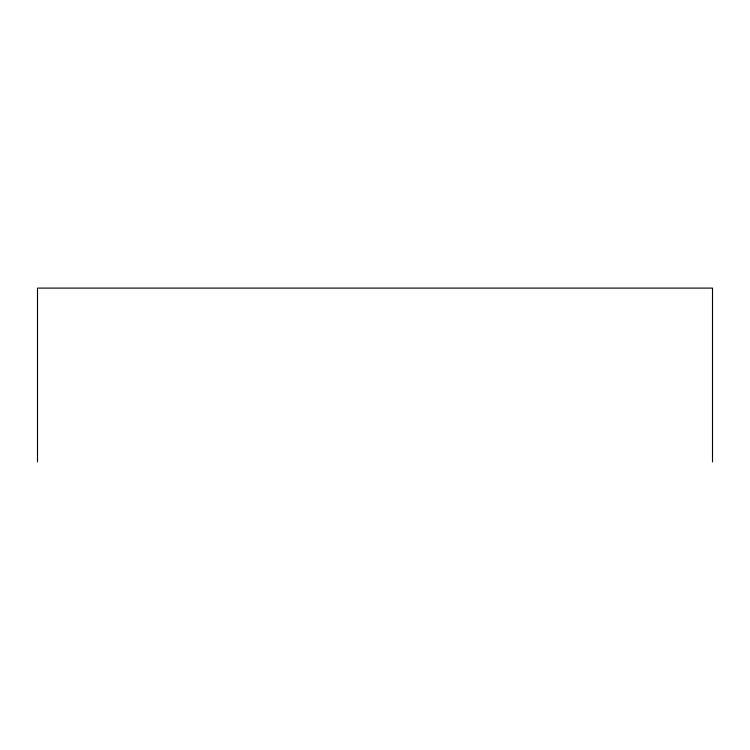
<?xml version="1.0" encoding="UTF-8"?>
<svg xmlns="http://www.w3.org/2000/svg" width="750" height="750" viewBox="0 0 750 750"><rect width="100%" height="100%" fill="white"/><g stroke="black" fill="none" stroke-linecap="round" stroke-linejoin="round"><path stroke-width="1.12" d="M712.5 461.897L712.5 288.103L37.5 288.103L37.5 461.897"/></g></svg>
